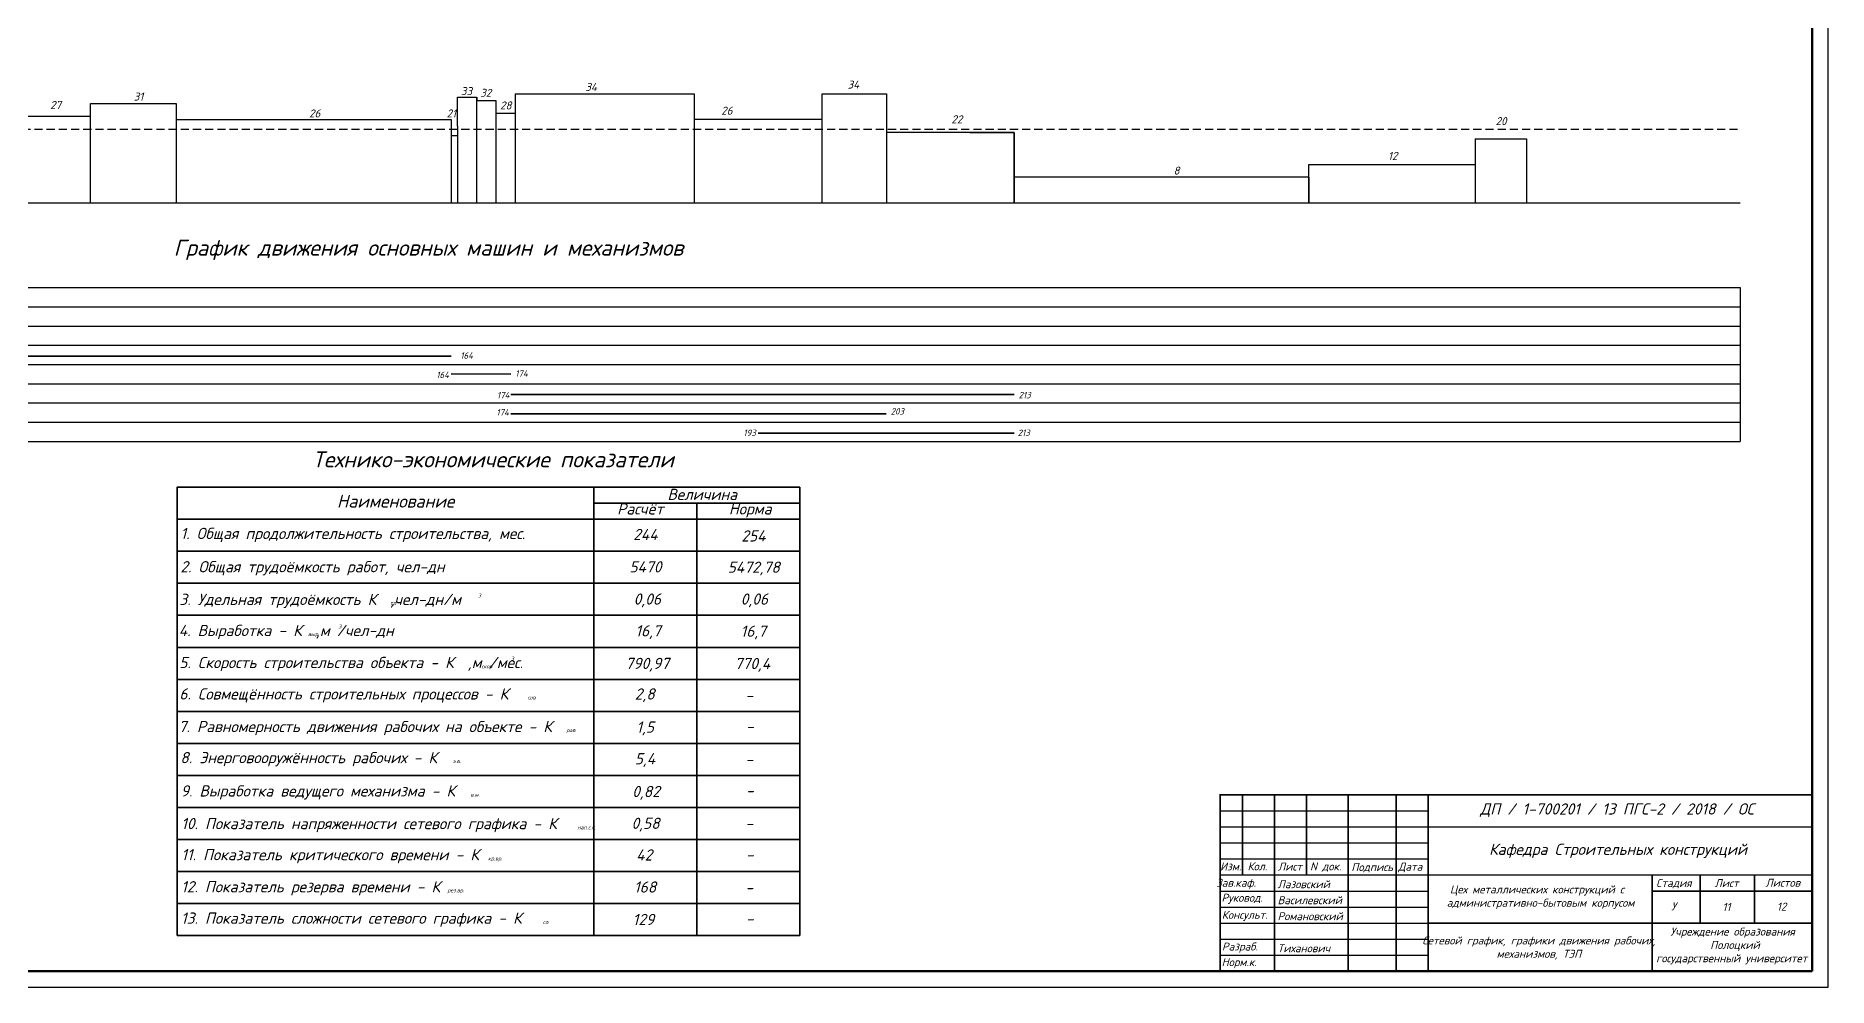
# Model space of a CAD drawing. Header units: millimetres. Extents: x -345369 to 252202, y 74562 to 424723.
# Drawn here: x -10052 to 45951, y 74562 to 104262 of the extents above; entities that cross this region are included whole.
import ezdxf

# ---------------------------------------------------------------- set-up
doc = ezdxf.new("R2010")
doc.units = ezdxf.units.MM
doc.linetypes.add('DASHEDX2', pattern=[38.1, 25.4, -12.7])
for name, color, linetype, lineweight in [('Основная', 7, 'Continuous', 50), ('Основной [&]', 7, 'Continuous', 18), ('Рамка', 7, 'Continuous', 25), ('ТОнкая', 7, 'Continuous', 35)]:
    doc.layers.add(name, color=color, linetype=linetype, lineweight=lineweight)
doc.styles.add('& 2.5_1', font='isocpeur.TTF', dxfattribs={"oblique": 17, "height": 2.5})
doc.styles.add('gbcz', font='isocpeur.TTF', dxfattribs={"oblique": 15})
doc.styles.get("Standard").update_dxf_attribs({"font": 'isocpeur.TTF', "oblique": 15})
doc.styles.add('standart-наклонный', font='isocpeui.ttf', dxfattribs={"height": 3})
doc.styles.add('Чертежный', font='isocpeur.TTF', dxfattribs={"height": 220})

msp = doc.modelspace()

# ---------------------------------------------------------------- linework, layer by layer
for p, q in [((-8344.645342, 101748.080789), (-8344.645342, 102148.080789)), ((-8344.645342, 102148.080789), (-5664.956104, 102148.080789)), ((-5664.956104, 102148.080789), (-5664.956104, 99047.890798)), ((-5664.956104, 102148.080789), (-5664.956104, 101648.080789)), ((3121.15313, 101448.080789), (3121.15313, 102348.080789)), ((3121.15313, 102348.080789), (3121.15313, 102348.080789)), ((3121.15313, 102348.080789), (3721.15313, 102348.080789)), ((3721.15313, 102348.080789), (3721.15313, 99047.890798)), ((3723.189529, 102348.080789), (3723.189529, 102248.087701)), ((3723.189529, 102248.087701), (4321.15313, 102248.087701)), ((4321.15313, 102248.087701), (4321.15313, 99047.890798)), ((4321.15313, 102248.087701), (4321.15313, 101848.087701)), ((4921.15313, 102448.087701), (10521.15313, 102448.087701)), ((4921.15313, 102448.087701), (4921.15313, 99047.890798)), ((10521.15313, 102448.087701), (10521.15313, 99047.890798)), ((14521.15313, 99047.890798), (14521.15313, 102447.890798)), ((14521.15313, 102447.890798), (16530.422829, 102447.890798)), ((16530.422829, 102447.890798), (16530.422829, 99047.890798)), ((-8344.645342, 101748.080789), (-10638.809919, 101748.080789)), ((-8344.645342, 99047.890798), (-8344.645342, 101748.080789)), ((-5664.956104, 101648.080789), (2920.614126, 101648.080789)), ((2920.614126, 101648.080789), (2920.614126, 99047.890798)), ((2920.614126, 101648.080789), (2920.614126, 101448.080789)), ((2920.614126, 101448.080789), (2920.614126, 101148.080789)), ((3121.15313, 101448.080789), (3121.15313, 99047.890798)), ((4321.15313, 101848.087701), (4921.15313, 101848.087701)), ((14521.15313, 101647.890798), (10521.15313, 101647.890798)), ((2920.614126, 101148.080789), (3121.15313, 101148.080789)), ((20521.15313, 101247.890798), (16521.15313, 101247.890798)), ((20521.15313, 101247.890798), (20521.15313, 99047.890798)), ((20521.15313, 99047.890798), (20521.15313, 101247.890798)), ((34921.15313, 101047.890798), (34921.15313, 100247.890798)), ((34921.15313, 101047.890798), (36521.15313, 101047.890798)), ((36521.15313, 101047.890798), (36521.15313, 99047.890798)), ((29721.15313, 99047.890798), (29721.15313, 100247.890798)), ((29721.15313, 100247.890798), (34921.15313, 100247.890798)), ((34921.15313, 100247.890798), (34921.15313, 99047.890798)), ((29721.15313, 99847.890798), (20521.15313, 99847.890798)), ((29721.15313, 99847.890798), (29721.15313, 99047.890798)), ((-35241.527304, 96400.745427), (43199.521579, 96400.745427)), ((-35241.527304, 95800.745427), (43199.521579, 95800.745427)), ((-35241.527304, 95200.745427), (43199.521579, 95200.745427)), ((-35241.527304, 94600.745427), (43199.521579, 94600.745427)), ((-35241.527304, 94000.745427), (43199.521579, 94000.745427)), ((-35241.527304, 93400.745427), (43199.521579, 93400.745427)), ((-35241.527304, 93400.745427), (43199.521579, 93400.745427)), ((-35241.527304, 92800.745427), (43199.521579, 92800.745427)), ((-35241.527304, 92800.745427), (43199.521579, 92800.745427)), ((-35241.527304, 92200.745427), (43199.521579, 92200.745427)), ((-35241.527304, 91600.745427), (43199.521579, 91600.745427))]:
    msp.add_line(p, q)
at = {"color": 7, "linetype": 'DASHEDX2', "lineweight": 25, "ltscale": 10}
msp.add_line((-35241.527304, 101348.080789), (43199.521579, 101348.080789), dxfattribs=at)
at = {"color": 7, "lineweight": -2}
msp.add_line((-35241.527304, 99047.890798), (43199.521579, 99047.890798), dxfattribs=at)
at = {"lineweight": -2}
for p, q in [((43199.521579, 96400.745427), (43199.521579, 92800.745427)), ((43199.521579, 92800.745427), (43199.521579, 91600.745427))]:
    msp.add_line(p, q, dxfattribs=at)
at = {"const_width": 50}
for points in [[(26950.893395, 75062.153388), (26950.893395, 75062.153388), (26950.893395, 80562.153388), (45450.893395, 80562.153388)], [(27650.893395, 80562.153388), (27650.893395, 80562.153388), (27650.893395, 78062.153388)], [(28650.893395, 80562.153388), (28650.893395, 80562.153388), (28650.893395, 75062.153388)], [(29650.893395, 80562.153388), (29650.893395, 80562.153388), (29650.893395, 78062.153388)], [(30950.893395, 80562.153388), (30950.893395, 80562.153388), (30950.893395, 75062.153388)], [(32450.893395, 80562.153388), (32450.893395, 80562.153388), (32450.893395, 75062.153388)], [(33450.893395, 80562.153388), (33450.893395, 80562.153388), (33450.893395, 75062.153388)], [(33450.893395, 79562.153388), (45450.893395, 79562.153388)], [(26950.893395, 78562.153388), (26950.893395, 78562.153388), (33450.893395, 78562.153388)], [(33450.893395, 78062.153388), (45450.893395, 78062.153388)], [(40450.893395, 75062.153388), (40450.893395, 75062.153388), (40450.893395, 78062.153388)], [(41950.893395, 78062.153388), (41950.893395, 76562.153388)], [(43650.893395, 78062.153388), (43650.893395, 76562.153388)], [(40450.893395, 77562.153388), (45450.893395, 77562.153388)], [(33450.893395, 76562.153388), (45450.893395, 76562.153388)]]:
    msp.add_lwpolyline(points, dxfattribs=at)
for points in [[(26950.893395, 80062.153388), (26950.893395, 80062.153388), (33450.893395, 80062.153388)], [(26950.893395, 79562.153388), (26950.893395, 79562.153388), (33450.893395, 79562.153388)], [(26950.893395, 79062.153388), (26950.893395, 79062.153388), (33450.893395, 79062.153388)], [(26950.893395, 77062.153388), (26950.893395, 77062.153388), (33450.893395, 77062.153388)], [(26950.893395, 76562.153388), (26950.893395, 76562.153388), (33450.893395, 76562.153388)], [(26950.893395, 76062.153388), (26950.893395, 76062.153388), (33450.893395, 76062.153388)], [(26950.893395, 75562.153388), (26950.893395, 75562.153388), (33450.893395, 75562.153388)]]:
    msp.add_lwpolyline(points)
at = {"color": 0, "ltscale": 100, "const_width": 50}
msp.add_lwpolyline([(26950.893395, 78062.153388), (26950.893395, 78062.153388), (33450.893395, 78062.153388)], dxfattribs=at)
at = {"color": 0, "ltscale": 100}
msp.add_lwpolyline([(26950.893395, 77562.153388), (26950.893395, 77562.153388), (33450.893395, 77562.153388)], dxfattribs=at)
at = {"layer": 'Основная', "color": 0, "lineweight": 50}
msp.add_line((45450.893395, 75062.153388), (26950.893395, 75062.153388), dxfattribs=at)
at = {"layer": 'Основной [&]', "lineweight": 25}
msp.add_line((19130.422829, 101247.890798), (20521.15313, 101247.890798), dxfattribs=at)
at = {"layer": 'Основной [&]', "lineweight": 35}
for p, q in [((-16451.903141, 94259.026431), (2921.15313, 94259.026431)), ((2921.15313, 93712.040032), (4788.34451, 93702.747538)), ((4788.34451, 93067.044315), (20521.15313, 93067.044315)), ((4788.34451, 92458.125298), (16521.15313, 92458.125298)), ((12521.15313, 91855.125587), (20521.15313, 91855.125587))]:
    msp.add_line(p, q, dxfattribs=at)
at = {"layer": 'Рамка', "color": 0, "linetype": 'Continuous', "lineweight": 30}
for p, q in [((45950.893395, 74562.153388), (45950.893395, 133962.153388)), ((-38149.106605, 74562.153388), (45950.893395, 74562.153388))]:
    msp.add_line(p, q, dxfattribs=at)
at = {"layer": 'Рамка', "color": 0, "linetype": 'Continuous', "lineweight": 50}
for p, q in [((45450.893395, 75062.153388), (45450.893395, 133462.153388)), ((-36149.106605, 75062.153388), (45450.893395, 75062.153388))]:
    msp.add_line(p, q, dxfattribs=at)
at = {"layer": 'ТОнкая'}
for points in [[(-5637.059832, 90170.822267), (-5637.059832, 90170.822267), (-5637.059832, 82170.822267)], [(-5637.059832, 90170.822267), (13817.520836, 90170.822267)], [(7381.475846, 90170.822267), (7381.475846, 90170.822267), (7381.475846, 82170.822267)], [(13817.520836, 90170.822267), (13817.520836, 90170.822267), (13817.520836, 82170.822267)], [(7381.475846, 89670.822267), (7381.475846, 89670.822267), (13817.520836, 89670.822267)], [(10599.498341, 89670.822267), (10599.498341, 82170.822267)], [(-5637.059832, 89170.822267), (13817.520836, 89170.822267)], [(-5637.059832, 88170.822267), (13817.520836, 88170.822267)], [(-5637.059832, 87170.822267), (13817.520836, 87170.822267)], [(-5637.059832, 86170.822267), (13817.520836, 86170.822267)], [(-5637.059832, 85170.822267), (13817.520836, 85170.822267)], [(-5637.059832, 84170.822267), (13817.520836, 84170.822267)], [(-5637.059832, 83170.822267), (13817.520836, 83170.822267)], [(-5637.059832, 82170.822267), (13817.520836, 82170.822267)], [(-5637.059832, 82170.822267), (13817.520836, 82170.822267)], [(-5637.059832, 82170.822267), (-5637.059832, 76170.822267)], [(7381.475846, 82170.822267), (7381.475846, 76170.822267)], [(10599.498341, 82170.822267), (10599.498341, 76170.822267)], [(13817.520836, 82170.822267), (13817.520836, 76170.822267)], [(-5637.059832, 81170.822267), (13817.520836, 81170.822267)], [(-5637.059832, 80170.822267), (13817.520836, 80170.822267)], [(-5637.059832, 79170.822267), (13817.520836, 79170.822267)], [(-5637.059832, 78170.822267), (13817.520836, 78170.822267)], [(-5637.059832, 77170.822267), (13817.520836, 77170.822267)], [(-5637.059832, 76170.822267), (13817.520836, 76170.822267)]]:
    msp.add_lwpolyline(points, dxfattribs=at)

# ---------------------------------------------------------------- texts
at = {"color": 7, "lineweight": 25, "style": 'standart-наклонный'}
for s, p in [('31', (-6993.993979, 102241.312045)), ('33', (3227.518638, 102412.386488)), ('32', (3831.492828, 102359.35102)), ('34', (7116.35543, 102542.617378)), ('34', (15311.095259, 102615.827227)), ('27', (-9606.187723, 101978.100489)), ('26', (-1513.800599, 101716.172735)), ('21', (2782.749648, 101716.172735)), ('28', (4452.461704, 101965.48354)), ('26', (11363.004985, 101801.925084)), ('22', (18557.231458, 101532.260483)), ('20', (35560.325971, 101475.865351)), ('12', (32196.763545, 100389.484047)), ('8', (25496.514375, 99930.646819))]:
    msp.add_text(s, height=250, dxfattribs=at).set_placement(p)
at = {"lineweight": 25, "style": 'gbcz', "oblique": 15}
msp.add_text('Кафедра Строительных конструкций', height=350, dxfattribs=at).set_placement((35355.893395, 78689.655739))
at = {"linetype": 'Continuous', "lineweight": 25, "style": 'gbcz', "oblique": 15}
for s, p in [('Изм.', (26950.893395, 78202.828744)), ('Кол.', (27808.368362, 78208.120902)), ('Лист', (28759.140421, 78201.718126)), ('N док.', (29762.817074, 78208.120902)), ('Подпись', (31053.705761, 78186.177297)), ('Дата', (32515.357326, 78198.584043)), ('Стадия', (40577.000321, 77687.730366)), ('Лист', (42401.161394, 77684.638149)), ('Листов', (43992.168641, 77697.282144)), ('У', (41050.325203, 76960.150403)), ('11', (42649.309701, 76939.611528)), ('12', (44348.309701, 76951.611528))]:
    msp.add_text(s, height=250, dxfattribs=at).set_placement(p)
at = {"attachment_point": 1}
for s, insert, char_height, width, style in [('{\\fISOCPEUR|b0|i1|c204|p34;График движения основных машин и механизмов}', (-5745.448486, 97899.510597), 500, 28695.7130607, 'Чертежный'), ('Технико-экономические показатели', (-1408.826851, 91290.13736), 500, 19449.37915559, 'standart-наклонный'), ('Наименование', (-645.193189, 89933.272819), 400, 3430.48137463, 'standart-наклонный'), ('3', (3766.529632, 86850.822632), 120, 149.64890562, 'standart-наклонный'), ('тр', (1014.177488, 86607.725351), 120, 149.64890562, 'standart-наклонный'), ('3', (-600.116279, 85881.922415), 120, 149.64890562, 'standart-наклонный'), ('выр', (-1548.184286, 85642.083998), 120, 149.64890562, 'standart-наклонный'), ('скор', (3871.58392, 84638.109757), 120, 149.64890562, 'standart-наклонный'), ('3', (4794.849998, 84880.157855), 120, 149.64890562, 'standart-наклонный'), ('сов', (5317.719778, 83663.376809), 120, 149.64890562, 'standart-наклонный'), ('рав', (6523.745976, 82643.099119), 120, 149.64890562, 'standart-наклонный'), ('э.в.', (2971.957428, 81675.075893), 120, 149.64890562, 'standart-наклонный'), ('в.м.', (3525.382192, 80625.387679), 120, 149.64890562, 'standart-наклонный'), ('нап.с.г.', (6866.544211, 79607.957284), 120, 149.64890562, 'standart-наклонный'), ('кр.вр.', (4077.441679, 78637.225847), 120, 149.64890562, 'standart-наклонный'), ('рез.вр.', (2808.496721, 77642.793107), 120, 149.64890562, 'standart-наклонный'), ('сл.', (5790.080206, 76648.333446), 120, 149.64890562, 'standart-наклонный')]:
    msp.add_mtext(s, dxfattribs=dict(at, insert=insert, char_height=char_height, width=width, style=style))
at = {"char_height": 200, "attachment_point": 1}
for s, insert in [('164', (3210.719312, 94381.179009)), ('164', (2460.864439, 93777.692924)), ('174', (4927.16819, 93823.339191)), ('174', (4355.421891, 93146.438909)), ('213', (20654.658499, 93146.438909)), ('174', (4337.618017, 92608.365944)), ('203', (16660.604659, 92639.707662)), ('193', (12055.337459, 91970.33442)), ('213', (20625.583203, 91970.33442))]:
    msp.add_mtext_dynamic_manual_height_columns(s, width=4.94693533, gutter_width=12.5, heights=[0], dxfattribs=dict(at, insert=insert))
at = {"char_height": 350, "attachment_point": 1, "style": 'standart-наклонный'}
for s, insert in [('Расчёт', (8109.413129, 89668.461889)), ('Величина', (9682.491317, 90122.143102)), ('Норма', (11601.439443, 89668.461889)), ('1. Общая продолжительность строительства, мес.', (-5529.953103, 88902.778612)), ('244', (8613.540437, 88868.560704)), ('254', (11991.164256, 88825.237628)), ('2. Общая трудоёмкость работ, чел-дн', (-5534.981954, 87863.213748)), ('5470', (8493.912049, 87858.612783)), ('5472,78', (11564.096512, 87847.694488)), ('3. Удельная трудоёмкость К  ,чел-дн/м ', (-5567.348235, 86843.226038)), ('0,06', (8628.536389, 86854.258324)), ('0,06', (11973.450408, 86854.258324)), ('4. Выработка - К  ,м /чел-дн', (-5586.798149, 85873.377104)), ('16,7', (8682.913908, 85862.569153)), ('16,7', (11970.115834, 85850.896584)), ('5. Скорость строительства объекта - К  ,м /мес.', (-5571.065267, 84872.789592)), ('790,97', (8370.514821, 84844.737577)), ('770,4', (11781.402965, 84840.228711)), ('6. Совмещённость строительных процессов - К ', (-5568.818443, 83891.588009)), ('2,8', (8663.769962, 83889.90474)), ('-', (12119.045351, 83848.416646)), ('7. Равномерность движения рабочих на объекте - К', (-5589.985088, 82872.748807)), ('1,5', (8714.263195, 82855.724843)), ('-', (12136.581823, 82875.944751)), ('8. Энерговооружённость рабочих - К', (-5537.082388, 81902.778612)), ('5,4', (8662.480117, 81868.560704)), ('-', (12119.045351, 81848.416646)), ('9. Выработка ведущего механизма - К', (-5524.339995, 80863.213748)), ('0,82', (8582.874109, 80845.51278)), ('-', (12136.581823, 80875.944751)), ('10. Показатель напряженности сетевого графика - К', (-5507.423661, 79843.226038)), ('0,58', (8560.25506, 79851.597119)), ('-', (12119.045351, 79848.416646)), ('11. Показатель критического времени - К', (-5504.232491, 78873.377104)), ('42', (8705.787519, 78864.70494)), ('-', (12136.581823, 78875.944751)), ('12. Показатель резерва времени - К', (-5509.953753, 77872.789592)), ('168', (8640.170293, 77862.380524)), ('-', (12119.045351, 77848.416646)), ('13. Показатель сложности сетевого графика - К ', (-5514.347817, 76891.588009)), ('129', (8598.312116, 76848.416075)), ('-', (12136.581823, 76875.944751))]:
    msp.add_mtext(s, dxfattribs=dict(at, insert=insert))
at = {"lineweight": 25, "insert": (39357.009588, 80088.541554), "char_height": 350, "width": 12000, "attachment_point": 5, "style": 'gbcz'}
msp.add_mtext('ДП / 1-700201 / 13 ПГС-2 / 2018 / ОС', dxfattribs=at)
at = {"linetype": 'Continuous', "lineweight": 25, "char_height": 250, "style": 'gbcz'}
for s, insert, width, attachment_point in [('{\\C7; Зав.каф.}', (26828.536023, 77787.685404), 20, 4), ('{\\C7;Лазовский}', (28748.309701, 77775.611528), 1507.0175577, 4), ('Руковод.', (26997.574789, 77319.186318), 20, 4), ('{\\C7;Василевский}', (28748.309701, 77275.611528), 1763.05955136, 4), ('Консульт.', (27005.773739, 76785.252539), 20, 4), ('{\\C7;Романовский}', (28748.309701, 76775.611528), 2083.86883884, 4), ('\\pi2193.5;Учреждение образования\\P\\pi3437.3;Полоцкий\\P\\pi1749.7;государственный университет ', (38827.5067, 76420.944308), 8341.48431949, 1), ('Разраб.', (27010.810304, 75795.972878), 20, 4), ('{\\C7;Тиханович}', (28748.309701, 75775.611528), 2212.1919212, 4), ('Норм.к.', (26999.800083, 75309.779313), 20, 4)]:
    msp.add_mtext(s, dxfattribs=dict(at, insert=insert, width=width, attachment_point=attachment_point))
at = {"color": 0, "insert": (33340.262174, 77737.792284), "char_height": 250, "width": 7327.44054163, "attachment_point": 1}
msp.add_mtext('\\pi792.27;{\\C256;Цех металлических конструкций с \\P\\pi693.38;административно-бытовым корпусом}', dxfattribs=at)
at = {"layer": 'Основной [&]', "insert": (36910.875301, 75781.099874), "char_height": 250, "attachment_point": 5, "style": '& 2.5_1'}
msp.add_mtext_dynamic_manual_height_columns('Сетевой график, графики движения рабочих, механизмов, ТЭП', width=7315.14654753, gutter_width=12.5, heights=[0], dxfattribs=at)

doc.saveas('drawing.dxf')
